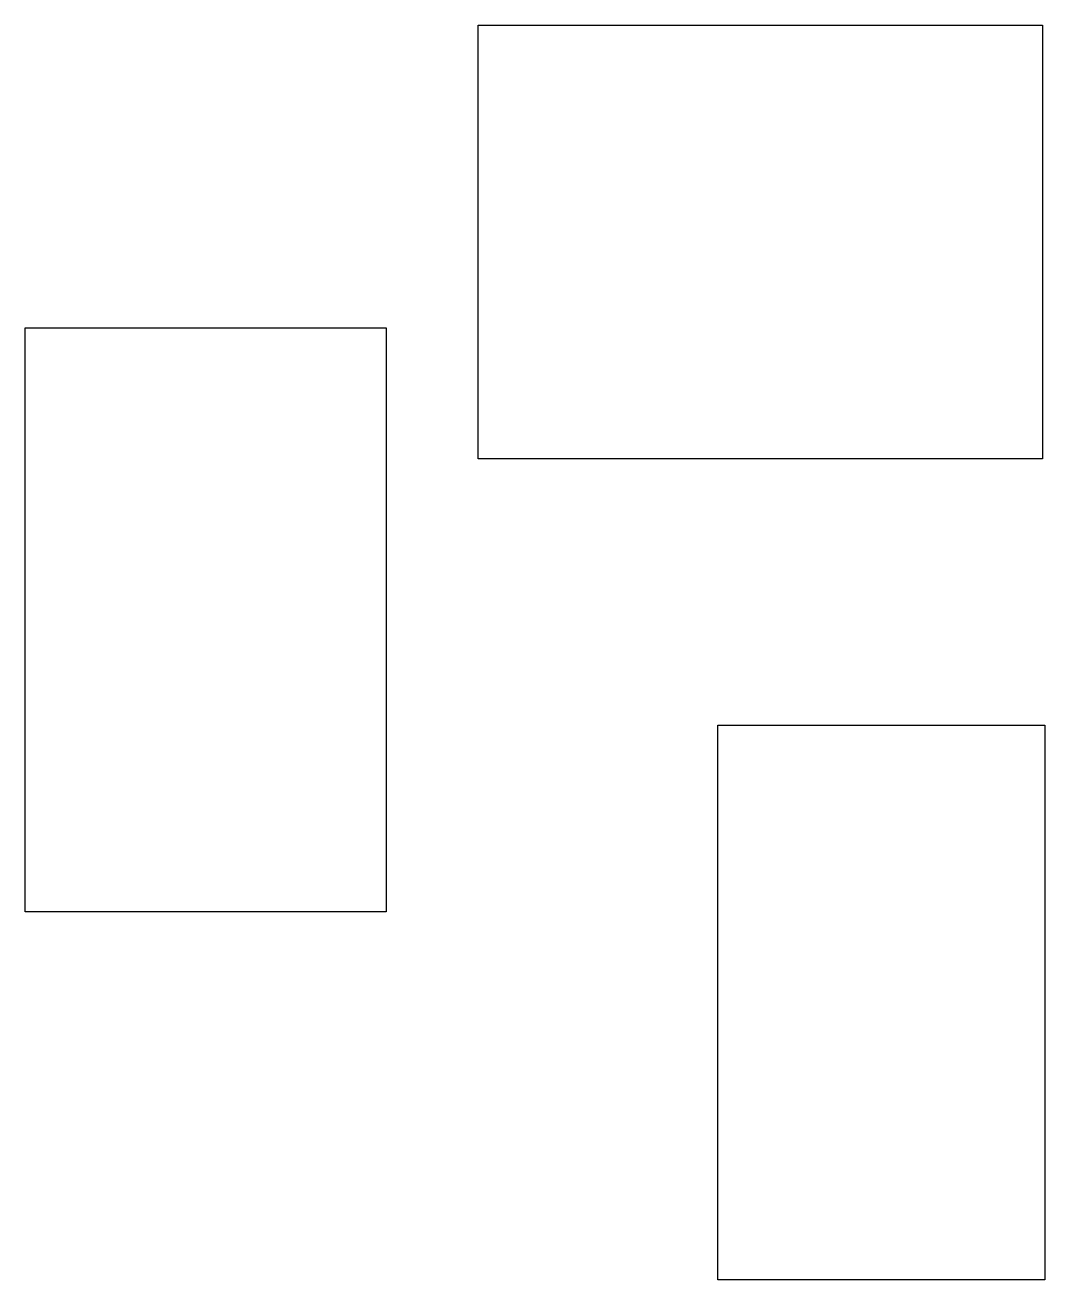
# Model space of a CAD drawing. Header units: millimetres. Extents: x 269 to 488, y 173 to 443.
import ezdxf

# ---------------------------------------------------------------- set-up
doc = ezdxf.new("R2010")
doc.units = ezdxf.units.MM
doc.layers.add('0 @ 1', color=7, linetype='Continuous')

# ---------------------------------------------------------------- blocks, each defined once
blk = doc.blocks.new('5701')
blk.add_lwpolyline([(0, 125.54), (77.63, 125.54), (77.63, 0), (0, 0)], close=True)
blk = doc.blocks.new('5702')
blk.add_lwpolyline([(0, 93.25), (121.39, 93.25), (121.39, 0), (0, 0)], close=True)
blk = doc.blocks.new('5703')
blk.add_lwpolyline([(0, 119.29), (70.33, 119.29), (70.33, 0), (0, 0)], close=True)

msp = doc.modelspace()

# ---------------------------------------------------------------- block references
for name, p in [('5702', (365.95, 349.32)), ('5703', (417.53, 172.72))]:
    msp.add_blockref(name, p)
at = {"layer": '0 @ 1'}
msp.add_blockref('5701', (268.53, 251.9), dxfattribs=at)

doc.saveas('drawing.dxf')
